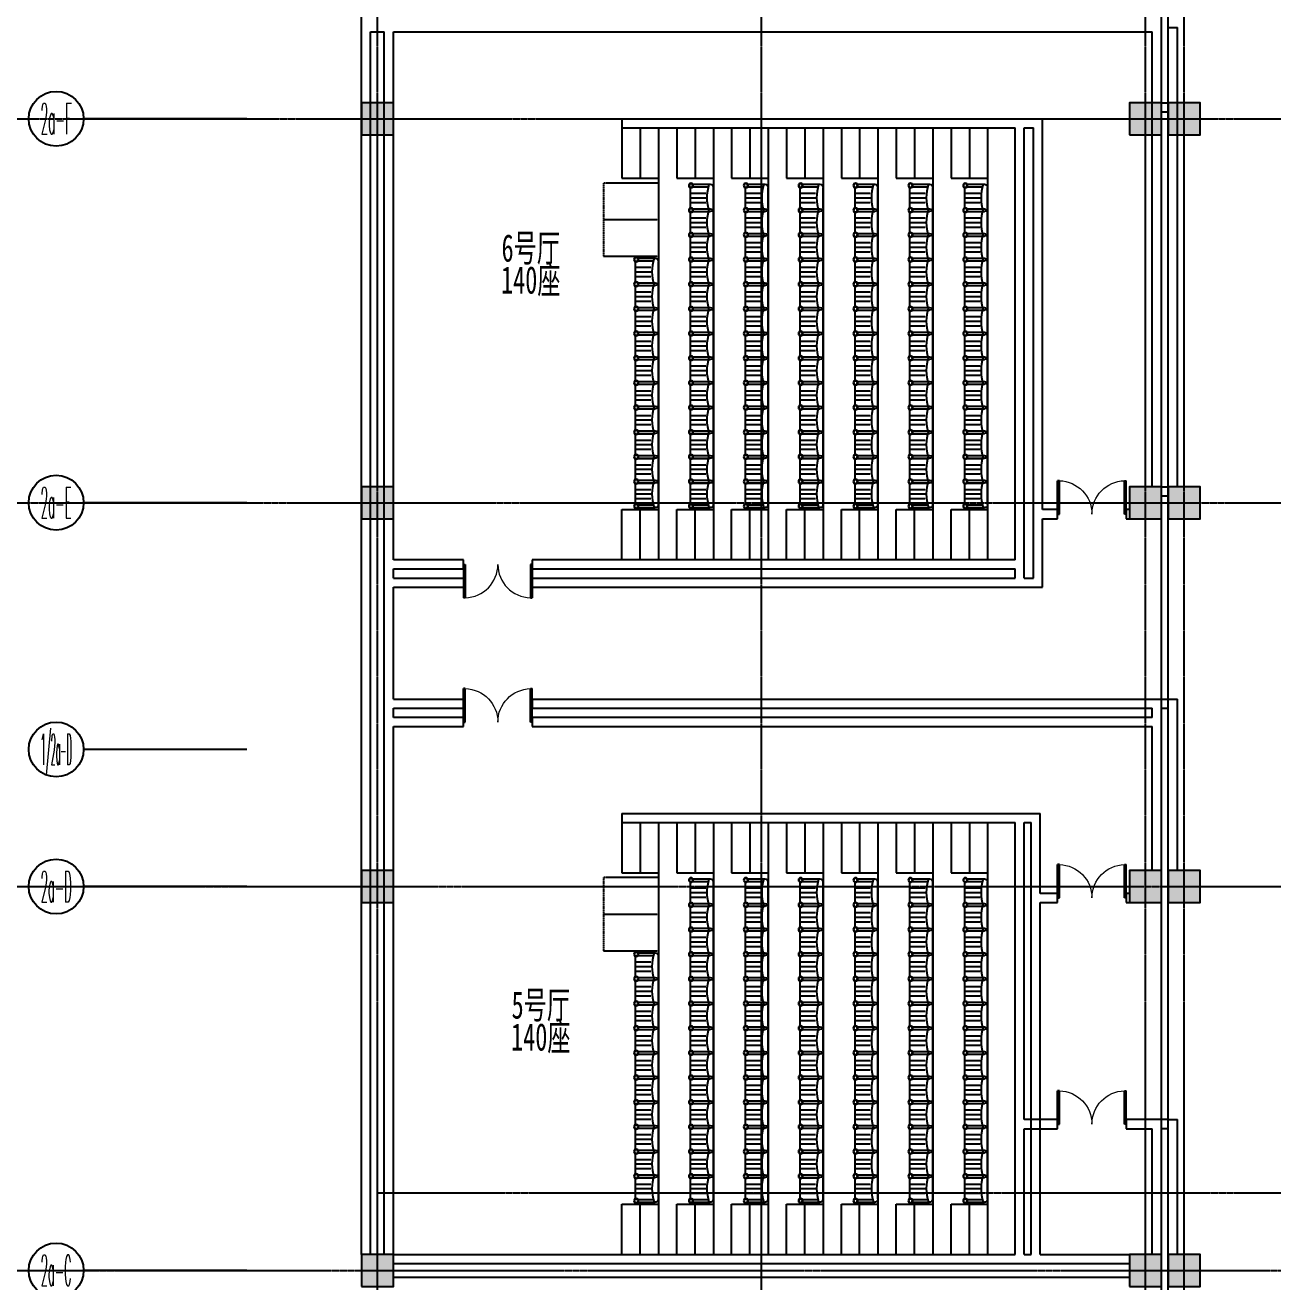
# Model space of a CAD drawing. Header units: metres. Extents: x -728143 to -282297, y 300383 to 505760.
# Drawn here: x -439514 to -412220, y 343077 to 370577 of the extents above; entities that cross this region are included whole.
import ezdxf
from ezdxf.enums import TextEntityAlignment as Align

# ---------------------------------------------------------------- set-up
doc = ezdxf.new("R2010")
doc.units = ezdxf.units.M
for name, pattern in [('2', [0.4, 0.3, -0.1]), ('CENTER2', [2.541, 1.587, -0.318, 0.318, -0.318]), ('DASH', [0.35, 0.25, -0.1])]:
    doc.linetypes.add(name, pattern=pattern)
for name, color, linetype in [('AXIS', 3, 'Continuous'), ('AXIS_TEXT', 7, 'Continuous'), ('COLUMN', 2, 'Continuous'), ('DOTE', 251, 'CENTER2'), ('J-STAIR', 163, 'Continuous'), ('J-TEXT', 7, 'Continuous'), ('PUB_HATCH', 8, 'Continuous'), ('WALL', 2, 'Continuous'), ('WINDOW', 4, 'Continuous'), ('家具', 8, 'Continuous'), ('屋顶排水', 76, 'Continuous')]:
    doc.layers.add(name, color=color, linetype=linetype)
doc.styles.add('_TCH_AXIS', font='COMPLEX', dxfattribs={"bigfont": 'GBCBIG'})
doc.styles.add('COMPLEX', font='COMPLEX')

# ---------------------------------------------------------------- blocks, each defined once
blk = doc.blocks.new('CHAIR540')
for p, q in [((353, 2773), (353, 2355)), ((403, 2863), (783, 2863)), ((403, 2803), (746, 2803)), ((853, 2793), (853, 2335)), ((351, 2664), (686, 2664)), ((351, 2564), (705, 2564)), ((351, 2464), (686, 2464)), ((401, 2325), (747, 2325)), ((405, 2265), (783, 2265))]:
    blk.add_line(p, q)
for centre, radius in [((364, 2833), 49.3), ((364, 2833), 39.8), ((364, 2293), 49.3), ((364, 2293), 39.8)]:
    blk.add_circle(centre, radius)
for centre, radius, start, end in [((383, 2773), 30, 157.0675, 180), ((783, 2793), 70, 360, 90), ((383, 2355), 30, 180, 207.3826), ((782, 2336), 70.4, 270.3523, 0.0568)]:
    blk.add_arc(centre, radius, start, end)
at = {"linetype": 'Continuous'}
blk.add_arc((1725, 2564), 1007, 162.756, 197.244, dxfattribs=at)
blk = doc.blocks.new('A$C33016278')
at = {"layer": '家具'}
blk.add_blockref('CHAIR540', (-314, -2193), dxfattribs=at)
blk = doc.blocks.new('_AXISO')
blk.add_circle((0, 0), 0.5)
at = {"layer": 'AXIS_TEXT', "style": 'COMPLEX', "width": 1.041667}
blk.add_attdef('A', text='', height=0.56, dxfattribs=at).set_placement((-0.25, -0.28), (0.25, -0.28), align=Align.FIT)
blk = doc.blocks.new('$DorLib2D$00000002')
at = {"color": 0}
for p, q in [((-0.5, 0), (-0.5, 0.4875)), ((-0.475, 0.4875), (-0.5, 0.4875)), ((-0.475, 0), (-0.475, 0.4875)), ((0.475, 0), (0.475, 0.4875)), ((0.475, 0.4875), (0.5, 0.4875)), ((0.5, 0), (0.5, 0.4875)), ((-0.5, 0), (-0.475, 0)), ((0.5, 0), (0.475, 0))]:
    blk.add_line(p, q, dxfattribs=at)
at = {"color": 0, "lineweight": 13}
for centre, start, end in [((-0.4875, 0), 0, 88.53072), ((0.4875, 0), 91.46928, 180)]:
    blk.add_arc(centre, 0.4875, start, end, dxfattribs=at)
blk = doc.blocks.new('_FZH')
blk.add_lwpolyline([(-0.5, -0.5), (0.5, -0.5), (0.5, 0.5), (-0.5, 0.5)], close=True)
at = {"layer": 'PUB_HATCH'}
blk.add_solid([(-0.5, -0.5), (0.5, -0.5), (-0.5, 0.5), (0.5, 0.5)], dxfattribs=at)

msp = doc.modelspace()

# ---------------------------------------------------------------- linework, layer by layer
at = {"color": 5, "linetype": '2', "ltscale": 4, "extrusion": (-1.1827e-23, -1.32164e-09, 1)}
for p, q in [((-414659, 325027, 0), (-414659, 383638, 0)), ((-414509, 325027, 0), (-414509, 383622, 0))]:
    msp.add_line(p, q, dxfattribs=at)
at = {"ltscale": 4, "extrusion": (-1.1827e-23, -1.32164e-09, 1)}
msp.add_line((-426459, 368527, 0), (-426459, 368327, 0), dxfattribs=at)
at = {"linetype": 'DASH', "extrusion": (-1.1827e-23, -1.32164e-09, 1), "elevation": 0}
for points in [[(-425659, 367122), (-426859, 367122), (-426859, 365522), (-425659, 365522)], [(-426859, 366322), (-425659, 366322)], [(-425659, 351922), (-426859, 351922), (-426859, 350322), (-425659, 350322)], [(-426859, 351122), (-425659, 351122)]]:
    msp.add_lwpolyline(points, dxfattribs=at)
at = {"layer": 'AXIS', "extrusion": (-1.1827e-23, -1.32164e-09, 1)}
for p, q in [((-434667, 368527, 0), (-438235, 368527, 0)), ((-434667, 360127, 0), (-438235, 360127, 0)), ((-434667, 354727, 0), (-438235, 354727, 0)), ((-434667, 351727, 0), (-438235, 351727, 0)), ((-434667, 343327, 0), (-438235, 343327, 0))]:
    msp.add_line(p, q, dxfattribs=at)
at = {"layer": 'DOTE', "extrusion": (-1.1827e-23, -1.32164e-09, 1)}
for p, q in [((-431809, 312844, 0), (-431809, 385327, 0)), ((-415009, 312844, 0), (-415009, 385540, 0)), ((-414159, 312844, 0), (-414159, 383583, 0)), ((-423409, 312844, 0), (-423409, 376927, 0)), ((-506293, 368527, 0), (-321459, 368527, 0)), ((-527301, 360127, 0), (-321459, 360127, 0)), ((-540030, 351727, 0), (-321459, 351727, 0)), ((-431809, 345027, 0), (-321459, 345027, 0)), ((-541009, 343327, 0), (-321459, 343327, 0))]:
    msp.add_line(p, q, dxfattribs=at)
at = {"layer": 'J-STAIR', "extrusion": (-1.1827e-23, -1.32164e-09, 1)}
for p, q in [((-426459, 368327, 0), (-426459, 367227, 0)), ((-426059, 368327, 0), (-426059, 367227, 0)), ((-425659, 368327, 0), (-425659, 358877, 0)), ((-425259, 368327, 0), (-425259, 367227, 0)), ((-424859, 368327, 0), (-424859, 367227, 0)), ((-424459, 368327, 0), (-424459, 358877, 0)), ((-424059, 368327, 0), (-424059, 367227, 0)), ((-423659, 368327, 0), (-423659, 367227, 0)), ((-423259, 368327, 0), (-423259, 358877, 0)), ((-422859, 368327, 0), (-422859, 367227, 0)), ((-422459, 368327, 0), (-422459, 367227, 0)), ((-422059, 368327, 0), (-422059, 358877, 0)), ((-421659, 368327, 0), (-421659, 367227, 0)), ((-421259, 368327, 0), (-421259, 367227, 0)), ((-420859, 368327, 0), (-420859, 358877, 0)), ((-420459, 368327, 0), (-420459, 367227, 0)), ((-420059, 368327, 0), (-420059, 367227, 0)), ((-419659, 368327, 0), (-419659, 358877, 0)), ((-419259, 368327, 0), (-419259, 367227, 0)), ((-418859, 368327, 0), (-418859, 367227, 0)), ((-418459, 368327, 0), (-418459, 358877, 0)), ((-426459, 367227, 0), (-425659, 367227, 0)), ((-425259, 367227, 0), (-424459, 367227, 0)), ((-424059, 367227, 0), (-423259, 367227, 0)), ((-422859, 367227, 0), (-422059, 367227, 0)), ((-421659, 367227, 0), (-420859, 367227, 0)), ((-420459, 367227, 0), (-419659, 367227, 0)), ((-419259, 367227, 0), (-418459, 367227, 0)), ((-426459, 358877, 0), (-426459, 359977, 0)), ((-426459, 359977, 0), (-425659, 359977, 0)), ((-426059, 358877, 0), (-426059, 359977, 0)), ((-425259, 358877, 0), (-425259, 359977, 0)), ((-425259, 359977, 0), (-424459, 359977, 0)), ((-424859, 358877, 0), (-424859, 359977, 0)), ((-424059, 358877, 0), (-424059, 359977, 0)), ((-424059, 359977, 0), (-423259, 359977, 0)), ((-423659, 358877, 0), (-423659, 359977, 0)), ((-422859, 358877, 0), (-422859, 359977, 0)), ((-422859, 359977, 0), (-422059, 359977, 0)), ((-422459, 358877, 0), (-422459, 359977, 0)), ((-421659, 358877, 0), (-421659, 359977, 0)), ((-421659, 359977, 0), (-420859, 359977, 0)), ((-421259, 358877, 0), (-421259, 359977, 0)), ((-420459, 358877, 0), (-420459, 359977, 0)), ((-420459, 359977, 0), (-419659, 359977, 0)), ((-420059, 358877, 0), (-420059, 359977, 0)), ((-419259, 358877, 0), (-419259, 359977, 0)), ((-419259, 359977, 0), (-418459, 359977, 0)), ((-418859, 358877, 0), (-418859, 359977, 0)), ((-426459, 353127, 0), (-426459, 352027, 0)), ((-426059, 353127, 0), (-426059, 352027, 0)), ((-425659, 353127, 0), (-425659, 343677, 0)), ((-425259, 353127, 0), (-425259, 352027, 0)), ((-424859, 353127, 0), (-424859, 352027, 0)), ((-424459, 353127, 0), (-424459, 343677, 0)), ((-424059, 353127, 0), (-424059, 352027, 0)), ((-423659, 353127, 0), (-423659, 352027, 0)), ((-423259, 353127, 0), (-423259, 343677, 0)), ((-422859, 353127, 0), (-422859, 352027, 0)), ((-422459, 353127, 0), (-422459, 352027, 0)), ((-422059, 353127, 0), (-422059, 343677, 0)), ((-421659, 353127, 0), (-421659, 352027, 0)), ((-421259, 353127, 0), (-421259, 352027, 0)), ((-420859, 353127, 0), (-420859, 343677, 0)), ((-420459, 353127, 0), (-420459, 352027, 0)), ((-420059, 353127, 0), (-420059, 352027, 0)), ((-419659, 353127, 0), (-419659, 343677, 0)), ((-419259, 353127, 0), (-419259, 352027, 0)), ((-418859, 353127, 0), (-418859, 352027, 0)), ((-418459, 353127, 0), (-418459, 343677, 0)), ((-426459, 352027, 0), (-425659, 352027, 0)), ((-425259, 352027, 0), (-424459, 352027, 0)), ((-424059, 352027, 0), (-423259, 352027, 0)), ((-422859, 352027, 0), (-422059, 352027, 0)), ((-421659, 352027, 0), (-420859, 352027, 0)), ((-420459, 352027, 0), (-419659, 352027, 0)), ((-419259, 352027, 0), (-418459, 352027, 0)), ((-426459, 343677, 0), (-426459, 344777, 0)), ((-426459, 344777, 0), (-425659, 344777, 0)), ((-426059, 343677, 0), (-426059, 344777, 0)), ((-425259, 343677, 0), (-425259, 344777, 0)), ((-425259, 344777, 0), (-424459, 344777, 0)), ((-424859, 343677, 0), (-424859, 344777, 0)), ((-424059, 343677, 0), (-424059, 344777, 0)), ((-424059, 344777, 0), (-423259, 344777, 0)), ((-423659, 343677, 0), (-423659, 344777, 0)), ((-422859, 343677, 0), (-422859, 344777, 0)), ((-422859, 344777, 0), (-422059, 344777, 0)), ((-422459, 343677, 0), (-422459, 344777, 0)), ((-421659, 343677, 0), (-421659, 344777, 0)), ((-421659, 344777, 0), (-420859, 344777, 0)), ((-421259, 343677, 0), (-421259, 344777, 0)), ((-420459, 343677, 0), (-420459, 344777, 0)), ((-420459, 344777, 0), (-419659, 344777, 0)), ((-420059, 343677, 0), (-420059, 344777, 0)), ((-419259, 343677, 0), (-419259, 344777, 0)), ((-419259, 344777, 0), (-418459, 344777, 0)), ((-418859, 343677, 0), (-418859, 344777, 0))]:
    msp.add_line(p, q, dxfattribs=at)
at = {"layer": 'WALL', "extrusion": (-1.1827e-23, -1.32164e-09, 1)}
for p, q in [((-432159, 370527, 0), (-432159, 371127, 0)), ((-432159, 343677, 0), (-432159, 370527, 0)), ((-431959, 370427, 0), (-431657, 370427, 0)), ((-431959, 343677, 0), (-431959, 370427, 0)), ((-431657, 358777, 0), (-431657, 370427, 0)), ((-431457, 358877, 0), (-431457, 370427, 0)), ((-431457, 370427, 0), (-414859, 370427, 0)), ((-414859, 360477, 0), (-414859, 370427, 0)), ((-414659, 360477, 0), (-414659, 370627, 0)), ((-414509, 360477, 0), (-414509, 370527, 0)), ((-414509, 370527, 0), (-414309, 370527, 0)), ((-414309, 360477, 0), (-414309, 370527, 0)), ((-414659, 368877, 0), (-414509, 368877, 0)), ((-426459, 368527, 0), (-417859, 368527, 0)), ((-426459, 368527, 0), (-426459, 368327, 0)), ((-417859, 368527, 0), (-417859, 368527, 0)), ((-417859, 368527, 0), (-417659, 368527, 0)), ((-417659, 368527, 0), (-417659, 368527, 0)), ((-417659, 368527, 0), (-417259, 368527, 0)), ((-417259, 359977, 0), (-417259, 368527, 0)), ((-414659, 368677, 0), (-414509, 368677, 0)), ((-426459, 368327, 0), (-417859, 368327, 0)), ((-417859, 358877, 0), (-417859, 368327, 0)), ((-417659, 358777, 0), (-417659, 368327, 0)), ((-417659, 368327, 0), (-417459, 368327, 0)), ((-417459, 359877, 0), (-417459, 368327, 0)), ((-414659, 360477, 0), (-414509, 360477, 0)), ((-414659, 360277, 0), (-414509, 360277, 0)), ((-416928, 359977, 0), (-417259, 359977, 0)), ((-416928, 359777, 0), (-416928, 359977, 0)), ((-415359, 359977, 0), (-415428, 359977, 0)), ((-415428, 359977, 0), (-415428, 359777, 0)), ((-417459, 358477, 0), (-417459, 359877, 0)), ((-417259, 358277, 0), (-417259, 359777, 0)), ((-417259, 359777, 0), (-416928, 359777, 0)), ((-415428, 359777, 0), (-415359, 359777, 0)), ((-429923, 358877, 0), (-431457, 358877, 0)), ((-429923, 358677, 0), (-429923, 358877, 0)), ((-417859, 358877, 0), (-428423, 358877, 0)), ((-428423, 358877, 0), (-428423, 358677, 0)), ((-431657, 358377, 0), (-431657, 358777, 0)), ((-431457, 358477, 0), (-431457, 358677, 0)), ((-431457, 358677, 0), (-429923, 358677, 0)), ((-428423, 358677, 0), (-417859, 358677, 0)), ((-417859, 358477, 0), (-417859, 358677, 0)), ((-417659, 358477, 0), (-417659, 358777, 0)), ((-431657, 355727, 0), (-431657, 358377, 0)), ((-431457, 358477, 0), (-429923, 358477, 0)), ((-429923, 358477, 0), (-429923, 358277, 0)), ((-428423, 358477, 0), (-417859, 358477, 0)), ((-428423, 358477, 0), (-428423, 358277, 0)), ((-417659, 358477, 0), (-417459, 358477, 0)), ((-431457, 358277, 0), (-429923, 358277, 0)), ((-431457, 355827, 0), (-431457, 358277, 0)), ((-428423, 358277, 0), (-417759, 358277, 0)), ((-417759, 358277, 0), (-417259, 358277, 0)), ((-431657, 355327, 0), (-431657, 355727, 0)), ((-431457, 355827, 0), (-429923, 355827, 0)), ((-431457, 355627, 0), (-429923, 355627, 0)), ((-431457, 355427, 0), (-431457, 355627, 0)), ((-429923, 355827, 0), (-429923, 355627, 0)), ((-428423, 355827, 0), (-414759, 355827, 0)), ((-428423, 355827, 0), (-428423, 355627, 0)), ((-428423, 355627, 0), (-414859, 355627, 0)), ((-414859, 355427, 0), (-414859, 355627, 0)), ((-414759, 355827, 0), (-414509, 355827, 0)), ((-414659, 355327, 0), (-414659, 355627, 0)), ((-414659, 355627, 0), (-414509, 355627, 0)), ((-414509, 355827, 0), (-414509, 355827, 0)), ((-414509, 355827, 0), (-414309, 355827, 0)), ((-414509, 352077, 0), (-414509, 355627, 0)), ((-414309, 355727, 0), (-414309, 355827, 0)), ((-414309, 352077, 0), (-414309, 355727, 0)), ((-431657, 343677, 0), (-431657, 355327, 0)), ((-429923, 355427, 0), (-431457, 355427, 0)), ((-429923, 355227, 0), (-429923, 355427, 0)), ((-414859, 355427, 0), (-428423, 355427, 0)), ((-428423, 355427, 0), (-428423, 355227, 0)), ((-414659, 352077, 0), (-414659, 355327, 0)), ((-431457, 343327, 0), (-431457, 355227, 0)), ((-431457, 355227, 0), (-429923, 355227, 0)), ((-428423, 355227, 0), (-414859, 355227, 0)), ((-414859, 352077, 0), (-414859, 355227, 0)), ((-426459, 353327, 0), (-417759, 353327, 0)), ((-426459, 353327, 0), (-426459, 353127, 0)), ((-426459, 353127, 0), (-417859, 353127, 0)), ((-417859, 346527, 0), (-417859, 353127, 0)), ((-417759, 353327, 0), (-417309, 353327, 0)), ((-417659, 353127, 0), (-417509, 353127, 0)), ((-417659, 346627, 0), (-417659, 353127, 0)), ((-417509, 351477, 0), (-417509, 353127, 0)), ((-417309, 351577, 0), (-417309, 353327, 0)), ((-417509, 343677, 0), (-417509, 351477, 0)), ((-416928, 351577, 0), (-417309, 351577, 0)), ((-416928, 351377, 0), (-416928, 351577, 0)), ((-415359, 351577, 0), (-415428, 351577, 0)), ((-415428, 351577, 0), (-415428, 351377, 0)), ((-417309, 343677, 0), (-417309, 351377, 0)), ((-417309, 351377, 0), (-416928, 351377, 0)), ((-415428, 351377, 0), (-415359, 351377, 0)), ((-417859, 343677, 0), (-417859, 346527, 0)), ((-416928, 346627, 0), (-417659, 346627, 0)), ((-416928, 346427, 0), (-416928, 346627, 0)), ((-414759, 346627, 0), (-415428, 346627, 0)), ((-415428, 346627, 0), (-415428, 346427, 0)), ((-414509, 346627, 0), (-414759, 346627, 0)), ((-414509, 346627, 0), (-414509, 346627, 0)), ((-414509, 346627, 0), (-414309, 346627, 0)), ((-414309, 346527, 0), (-414309, 346627, 0)), ((-414309, 343677, 0), (-414309, 346527, 0)), ((-417659, 343677, 0), (-417659, 346427, 0)), ((-417659, 346427, 0), (-416928, 346427, 0)), ((-415428, 346427, 0), (-414859, 346427, 0)), ((-414859, 343677, 0), (-414859, 346427, 0)), ((-414509, 346427, 0), (-414659, 346427, 0)), ((-414659, 343677, 0), (-414659, 346427, 0)), ((-414509, 343677, 0), (-414509, 346427, 0)), ((-431459, 343677, 0), (-417859, 343677, 0)), ((-431459, 343477, 0), (-417759, 343477, 0)), ((-417759, 343477, 0), (-417409, 343477, 0)), ((-417659, 343677, 0), (-417509, 343677, 0)), ((-417409, 343477, 0), (-415359, 343477, 0)), ((-417309, 343677, 0), (-415359, 343677, 0)), ((-431459, 343177, 0), (-423409, 343177, 0)), ((-423409, 343177, 0), (-415359, 343177, 0))]:
    msp.add_line(p, q, dxfattribs=at)
at = {"layer": '屋顶排水', "ltscale": 4, "extrusion": (-1.1827e-23, -1.32164e-09, 1), "elevation": 0}
msp.add_lwpolyline([(-469658, 431251), (-456283, 428286), (-455774, 430580), (-452943, 429952), (-453452, 427658), (-415278, 419196), (-414770, 421490), (-411939, 420862), (-412447, 418568), (-358116, 406524), (-357608, 408818), (-354532, 408136), (-355041, 405842), (-306254, 395027), (-309662, 365111)], dxfattribs=at)

# ---------------------------------------------------------------- block references
at = {"layer": 'AXIS', "extrusion": (-1.1827e-23, -1.32164e-09, 1)}
ref = msp.add_blockref('_AXISO', (-438835, 368527, 0), dxfattribs=dict(at, xscale=1200, yscale=1200, zscale=1200))
ref.add_attrib('A', '2a-F', dxfattribs={"layer": 'AXIS_TEXT', "ltscale": 4, "extrusion": (-1.1827e-23, -1.32164e-09, 1), "height": 678.8, "style": '_TCH_AXIS', "width": 0.256098}).set_placement((-439174, 368188, 0), (-438495, 368188, 0), align=Align.FIT)
ref = msp.add_blockref('_AXISO', (-438835, 360127, 0), dxfattribs=dict(at, xscale=1200, yscale=1200, zscale=1200))
ref.add_attrib('A', '2a-E', dxfattribs={"layer": 'AXIS_TEXT', "ltscale": 4, "extrusion": (-1.1827e-23, -1.32164e-09, 1), "height": 678.8, "style": '_TCH_AXIS', "width": 0.256098}).set_placement((-439174, 359788, 0), (-438495, 359788, 0), align=Align.FIT)
ref = msp.add_blockref('_AXISO', (-438835, 354727, 0), dxfattribs=dict(at, xscale=1200, yscale=1200, zscale=1200))
ref.add_attrib('A', '1/2a-D', dxfattribs={"layer": 'AXIS_TEXT', "ltscale": 4, "extrusion": (-1.1827e-23, -1.32164e-09, 1), "height": 678.8, "style": '_TCH_AXIS', "width": 0.175}).set_placement((-439174, 354388, 0), (-438495, 354388, 0), align=Align.FIT)
ref = msp.add_blockref('_AXISO', (-438835, 351727, 0), dxfattribs=dict(at, xscale=1200, yscale=1200, zscale=1200))
ref.add_attrib('A', '2a-D', dxfattribs={"layer": 'AXIS_TEXT', "ltscale": 4, "extrusion": (-1.1827e-23, -1.32164e-09, 1), "height": 678.8, "style": '_TCH_AXIS', "width": 0.253012}).set_placement((-439174, 351388, 0), (-438495, 351388, 0), align=Align.FIT)
ref = msp.add_blockref('_AXISO', (-438835, 343327, 0), dxfattribs=dict(at, xscale=1200, yscale=1200, zscale=1200))
ref.add_attrib('A', '2a-C', dxfattribs={"layer": 'AXIS_TEXT', "ltscale": 4, "extrusion": (-1.1827e-23, -1.32164e-09, 1), "height": 678.8, "style": '_TCH_AXIS', "width": 0.259259}).set_placement((-439174, 342988, 0), (-438495, 342988, 0), align=Align.FIT)
at = {"layer": 'COLUMN', "extrusion": (-1.1827e-23, -1.32164e-09, 1)}
for p, xscale, yscale, zscale in [((-431809, 368527, 0), 700, 699.9999999995343, 699.9999999995343), ((-415009, 368527, 0), 700, 699.9999999995343, 699.9999999995343), ((-414159, 368527, 0), 700, 699.9999999995343, 699.9999999995343), ((-431809, 360127, 0), 700.0000000004657, 700, 700), ((-415009, 360127, 0), 700.0000000004657, 699.9999999995343, 699.9999999995343), ((-414159, 360127, 0), 700.0000000004657, 699.9999999995343, 699.9999999995343), ((-415009, 351727, 0), 700, 700, 700), ((-414159, 351727, 0), 700, 700, 700)]:
    msp.add_blockref('_FZH', p, dxfattribs=dict(at, xscale=xscale, yscale=yscale, zscale=zscale))
for p, xscale, yscale, zscale, rotation in [((-431809, 351727, 0), 700, 700.0000000009313, 700.0000000009313, 359.9999999999619), ((-431809, 343327, 0), 699.9999999995343, 700.0000000004657, 700.0000000004657, 359.9999999999238), ((-415009, 343327, 0), 700, 700.0000000004657, 700.0000000004657, 359.9999999999619), ((-414159, 343327, 0), 700, 700.0000000004657, 700.0000000004657, 359.9999999999619)]:
    msp.add_blockref('_FZH', p, dxfattribs=dict(at, xscale=xscale, yscale=yscale, zscale=zscale, rotation=rotation))
at = {"layer": 'WINDOW', "extrusion": (-1.1827e-23, -1.32164e-09, 1), "xscale": -1500, "yscale": 1500, "zscale": -1500}
for p in [(-416178, 359877, 0), (-429173, 355327, 0), (-416178, 351477, 0)]:
    msp.add_blockref('$DorLib2D$00000002', p, dxfattribs=at)
at = {"layer": 'WINDOW', "extrusion": (-1.1827e-23, -1.32164e-09, 1), "yscale": -1500}
for p, xscale, zscale, rotation in [((-429173, 358777, 0), -1500, -1500, 359.999999999751), ((-416178, 346527, 0), 1500, 1500, 180.0000504879579)]:
    msp.add_blockref('$DorLib2D$00000002', p, dxfattribs=dict(at, xscale=xscale, zscale=zscale, rotation=rotation))
at = {"layer": '家具', "extrusion": (-1.1827e-23, -1.32164e-09, 1), "xscale": -1, "rotation": 179.9999999733196}
for p in [(-424998, 367169, 0), (-423798, 367169, 0), (-422598, 367169, 0), (-421398, 367169, 0), (-420198, 367169, 0), (-418998, 367169, 0), (-424998, 366629, 0), (-423798, 366629, 0), (-422598, 366629, 0), (-421398, 366629, 0), (-420198, 366629, 0), (-418998, 366629, 0), (-424998, 366089, 0), (-423798, 366089, 0), (-422598, 366089, 0), (-421398, 366089, 0), (-420198, 366089, 0), (-418998, 366089, 0), (-426198, 365549, 0), (-424998, 365549, 0), (-423798, 365549, 0), (-422598, 365549, 0), (-421398, 365549, 0), (-420198, 365549, 0), (-418998, 365549, 0), (-426198, 365009, 0), (-424998, 365009, 0), (-423798, 365009, 0), (-422598, 365009, 0), (-421398, 365009, 0), (-420198, 365009, 0), (-418998, 365009, 0), (-426198, 364469, 0), (-424998, 364469, 0), (-423798, 364469, 0), (-422598, 364469, 0), (-421398, 364469, 0), (-420198, 364469, 0), (-418998, 364469, 0), (-426198, 363929, 0), (-424998, 363929, 0), (-423798, 363929, 0), (-422598, 363929, 0), (-421398, 363929, 0), (-420198, 363929, 0), (-418998, 363929, 0), (-426198, 363389, 0), (-424998, 363389, 0), (-423798, 363389, 0), (-422598, 363389, 0), (-421398, 363389, 0), (-420198, 363389, 0), (-418998, 363389, 0), (-426198, 362849, 0), (-424998, 362849, 0), (-423798, 362849, 0), (-422598, 362849, 0), (-421398, 362849, 0), (-420198, 362849, 0), (-418998, 362849, 0), (-426198, 362309, 0), (-424998, 362309, 0), (-423798, 362309, 0), (-422598, 362309, 0), (-421398, 362309, 0), (-420198, 362309, 0), (-418998, 362309, 0), (-426198, 361769, 0), (-424998, 361769, 0), (-423798, 361769, 0), (-422598, 361769, 0), (-421398, 361769, 0), (-420198, 361769, 0), (-418998, 361769, 0), (-426198, 361229, 0), (-424998, 361229, 0), (-423798, 361229, 0), (-422598, 361229, 0), (-421398, 361229, 0), (-420198, 361229, 0), (-418998, 361229, 0), (-426198, 360689, 0), (-424998, 360689, 0), (-423798, 360689, 0), (-422598, 360689, 0), (-421398, 360689, 0), (-420198, 360689, 0), (-418998, 360689, 0), (-424998, 351969, 0), (-423798, 351969, 0), (-422598, 351969, 0), (-421398, 351969, 0), (-420198, 351969, 0), (-418998, 351969, 0), (-424998, 351429, 0), (-423798, 351429, 0), (-422598, 351429, 0), (-421398, 351429, 0), (-420198, 351429, 0), (-418998, 351429, 0), (-424998, 350889, 0), (-423798, 350889, 0), (-422598, 350889, 0), (-421398, 350889, 0), (-420198, 350889, 0), (-418998, 350889, 0), (-426198, 350349, 0), (-424998, 350349, 0), (-423798, 350349, 0), (-422598, 350349, 0), (-421398, 350349, 0), (-420198, 350349, 0), (-418998, 350349, 0), (-426198, 349809, 0), (-424998, 349809, 0), (-423798, 349809, 0), (-422598, 349809, 0), (-421398, 349809, 0), (-420198, 349809, 0), (-418998, 349809, 0), (-426198, 349269, 0), (-424998, 349269, 0), (-423798, 349269, 0), (-422598, 349269, 0), (-421398, 349269, 0), (-420198, 349269, 0), (-418998, 349269, 0), (-426198, 348729, 0), (-424998, 348729, 0), (-423798, 348729, 0), (-422598, 348729, 0), (-421398, 348729, 0), (-420198, 348729, 0), (-418998, 348729, 0), (-426198, 348189, 0), (-424998, 348189, 0), (-423798, 348189, 0), (-422598, 348189, 0), (-421398, 348189, 0), (-420198, 348189, 0), (-418998, 348189, 0), (-426198, 347649, 0), (-424998, 347649, 0), (-423798, 347649, 0), (-422598, 347649, 0), (-421398, 347649, 0), (-420198, 347649, 0), (-418998, 347649, 0), (-426198, 347109, 0), (-424998, 347109, 0), (-423798, 347109, 0), (-422598, 347109, 0), (-421398, 347109, 0), (-420198, 347109, 0), (-418998, 347109, 0), (-426198, 346569, 0), (-424998, 346569, 0), (-423798, 346569, 0), (-422598, 346569, 0), (-421398, 346569, 0), (-420198, 346569, 0), (-418998, 346569, 0), (-426198, 346029, 0), (-424998, 346029, 0), (-423798, 346029, 0), (-422598, 346029, 0), (-421398, 346029, 0), (-420198, 346029, 0), (-418998, 346029, 0), (-426198, 345489, 0), (-424998, 345489, 0), (-423798, 345489, 0), (-422598, 345489, 0), (-421398, 345489, 0), (-420198, 345489, 0), (-418998, 345489, 0)]:
    msp.add_blockref('A$C33016278', p, dxfattribs=at)

# ---------------------------------------------------------------- texts
at = {"layer": 'J-TEXT', "extrusion": (-1.1827e-23, -1.32164e-09, 1), "width": 0.65}
for s, p in [('6号厅', (-429093, 365401, 0)), ('140座', (-429105, 364702, 0)), ('5号厅', (-428873, 348837, 0)), ('140座', (-428885, 348138, 0))]:
    msp.add_text(s, height=600, dxfattribs=at).set_placement(p)

doc.saveas('drawing.dxf')
